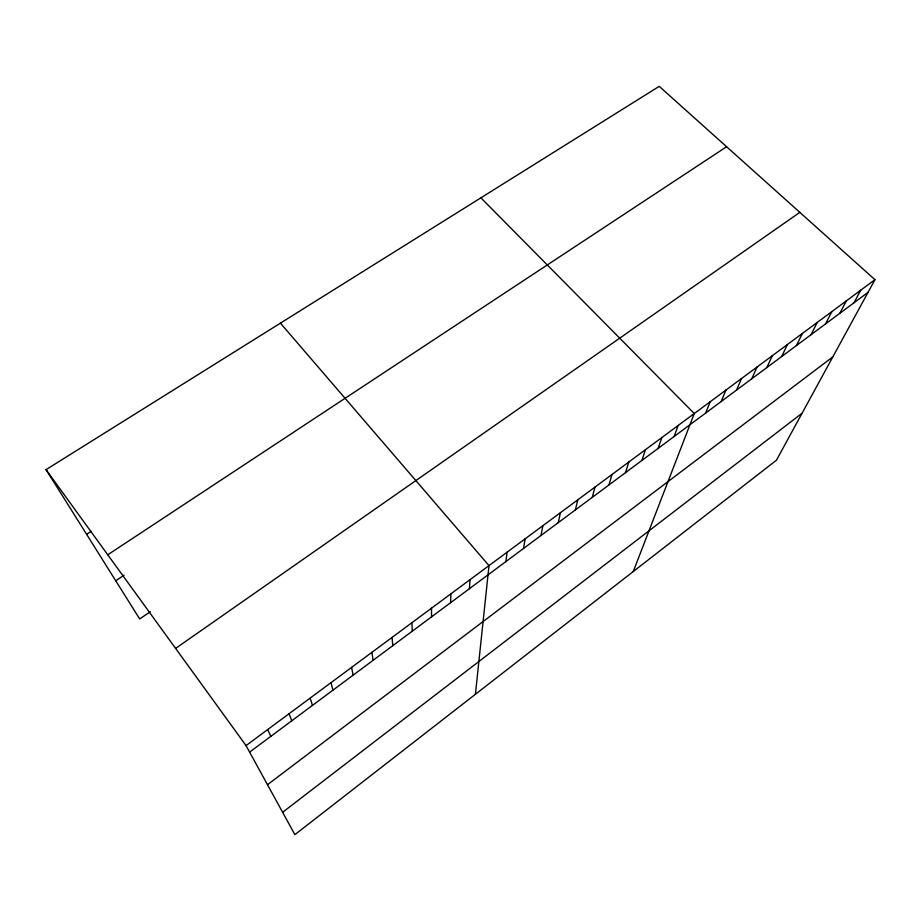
<?xml version="1.0" encoding="UTF-8"?>
<svg xmlns="http://www.w3.org/2000/svg" width="921" height="921" viewBox="0 0 921 921"><rect width="100%" height="100%" fill="white"/><g stroke="black" fill="none" stroke-linecap="round" stroke-linejoin="round"><path stroke-width="1.38" d="M450.588 602.702L450.887 593.838M469.411 588.703L470.055 579.643M475.409 694.273L488.993 565.621L280.421 323.133M505.859 561.603L507.16 552.163M523.519 548.479L525.12 538.854M540.984 535.492L542.883 525.695M558.253 522.644L560.452 512.675M575.349 509.946L577.824 499.804M592.249 497.375L595.012 487.082M608.965 484.953L612.005 474.488M625.509 472.646L628.813 462.031M641.868 460.477L645.437 449.713M658.066 448.446L661.888 437.521M674.091 436.531L678.167 425.467M633.268 571.538L694.273 413.541L480.9 197.831M705.636 413.08L710.206 401.74M721.166 401.533L725.967 390.055M736.535 390.101L741.566 378.496M751.743 378.796L757.004 367.065M766.802 367.594L772.282 355.748M781.71 356.519L787.397 344.546M796.458 345.548L802.364 333.46M811.067 334.691L817.18 322.488M825.527 323.939L831.836 311.62M839.848 313.29L846.353 300.868M854.02 302.756L860.721 290.219M874.95 279.685L776.438 460.224L294.881 834.645L246.045 745.596L46.05 469.641L659.229 86.355L874.95 279.685L246.045 745.596M282.62 812.287L802.076 413.23M267.493 784.715L832.849 356.853M249.626 752.112L868.054 292.314M175.612 648.419L799.831 212.36M150.319 611.705L139.693 618.97L46.05 469.641M115.747 580.783L124.093 575.199M107.757 554.787L726.588 146.727M86.62 534.33L91.214 531.336M267.689 729.57L270.832 736.351M289.056 713.74L291.773 720.775M310.158 698.106L312.461 705.394M330.996 682.657L332.907 690.186M351.592 667.403L353.111 675.174M371.934 652.333L373.074 660.334M392.035 637.447L392.795 645.667M411.883 622.746L412.286 631.173M431.5 608.205L431.546 616.851"/></g></svg>
